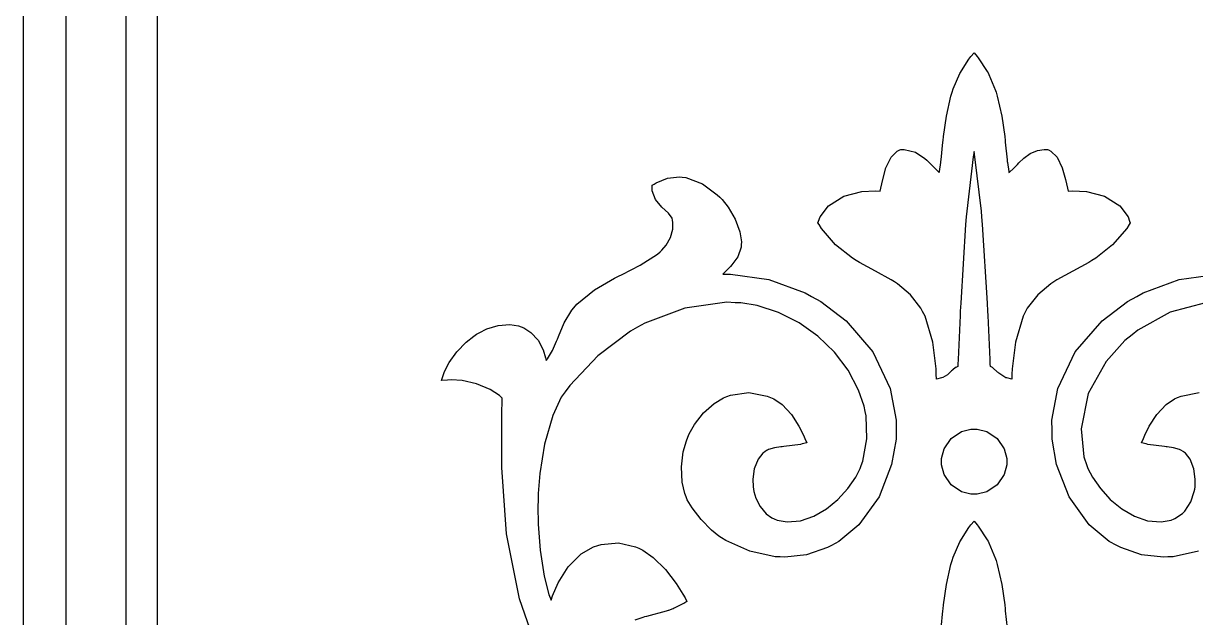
# Model space of a CAD drawing. Extents: x 0 to 1426, y 0 to 829.
# Drawn here: x 212.2 to 319.9, y 662.2 to 716.9 of the extents above; entities that cross this region are included whole.
import ezdxf

# ---------------------------------------------------------------- set-up
doc = ezdxf.new("R2010")
doc.units = 0
doc.layers.get('0').update_dxf_attribs({"linetype": 'CONTINUOUS'})

msp = doc.modelspace()

# ---------------------------------------------------------------- linework, layer by layer
at = {"color": 0}
for p, q in [((212.208, 428.907), (212.208, 791.817)), ((212.208, 428.907), (212.208, 791.817)), ((216.094, 787.929), (216.094, 432.791)), ((216.094, 787.929), (216.094, 432.791)), ((221.66, 435.07), (221.66, 785.65)), ((221.66, 435.07), (221.66, 785.65)), ((224.493, 785.65), (224.493, 435.07)), ((224.493, 785.65), (224.493, 435.07)), ((298.282, 712.301), (299.104, 713.609)), ((298.282, 712.301), (299.104, 713.609)), ((299.104, 713.609), (299.306, 713.849)), ((299.104, 713.609), (299.306, 713.849)), ((299.306, 713.849), (299.592, 714.192)), ((299.306, 713.849), (299.592, 714.192)), ((299.592, 714.192), (299.881, 713.849)), ((299.592, 714.192), (299.881, 713.849)), ((299.881, 713.849), (299.977, 713.733)), ((299.881, 713.849), (299.977, 713.733)), ((299.977, 713.733), (300.805, 712.484)), ((299.977, 713.733), (300.805, 712.484)), ((297.671, 710.875), (298.282, 712.301)), ((297.671, 710.875), (298.282, 712.301)), ((300.805, 712.484), (300.875, 712.354)), ((300.805, 712.484), (300.875, 712.354)), ((300.875, 712.354), (300.95, 712.209)), ((300.875, 712.354), (300.95, 712.209)), ((300.95, 712.209), (301.559, 710.731)), ((300.95, 712.209), (301.559, 710.731)), ((297.046, 708.371), (297.462, 710.216)), ((297.046, 708.371), (297.462, 710.216)), ((297.462, 710.216), (297.578, 710.579)), ((297.462, 710.216), (297.578, 710.579)), ((297.578, 710.579), (297.671, 710.875)), ((297.578, 710.579), (297.671, 710.875)), ((301.559, 710.731), (301.608, 710.579)), ((301.559, 710.731), (301.608, 710.579)), ((301.608, 710.579), (301.723, 710.216)), ((301.608, 710.579), (301.723, 710.216)), ((301.723, 710.216), (302.139, 708.371)), ((301.723, 710.216), (302.139, 708.371)), ((296.781, 706.494), (297.046, 708.371)), ((296.781, 706.494), (297.046, 708.371)), ((302.139, 708.371), (302.405, 706.494)), ((302.139, 708.371), (302.405, 706.494)), ((296.558, 704.346), (296.723, 705.958)), ((296.558, 704.346), (296.723, 705.958)), ((296.723, 705.958), (296.741, 706.116)), ((296.723, 705.958), (296.741, 706.116)), ((296.741, 706.116), (296.781, 706.494)), ((296.741, 706.116), (296.781, 706.494)), ((302.405, 706.494), (302.445, 706.116)), ((302.405, 706.494), (302.445, 706.116)), ((302.445, 706.116), (302.461, 705.958)), ((302.445, 706.116), (302.461, 705.958)), ((302.461, 705.958), (302.627, 704.346)), ((302.461, 705.958), (302.627, 704.346)), ((291.968, 704.582), (292.535, 705.157)), ((291.968, 704.582), (292.535, 705.157)), ((292.535, 705.157), (292.763, 705.273)), ((292.535, 705.157), (292.763, 705.273)), ((292.763, 705.273), (292.843, 705.312)), ((292.763, 705.273), (292.843, 705.312)), ((292.843, 705.312), (292.932, 705.312)), ((292.843, 705.312), (292.932, 705.312)), ((292.932, 705.312), (293.174, 705.312)), ((292.932, 705.312), (293.174, 705.312)), ((293.174, 705.312), (294.197, 705.062)), ((293.174, 705.312), (294.197, 705.062)), ((294.197, 705.062), (295.074, 704.476)), ((294.197, 705.062), (295.074, 704.476)), ((299.592, 705.108), (299.511, 704.61)), ((299.592, 705.108), (299.511, 704.61)), ((299.672, 704.61), (299.592, 705.108)), ((299.672, 704.61), (299.592, 705.108)), ((304.151, 704.501), (304.742, 704.938)), ((304.151, 704.501), (304.742, 704.938)), ((304.742, 704.938), (305.419, 705.217)), ((304.742, 704.938), (305.419, 705.217)), ((305.419, 705.217), (306.044, 705.312)), ((305.419, 705.217), (306.044, 705.312)), ((306.044, 705.312), (306.252, 705.312)), ((306.044, 705.312), (306.252, 705.312)), ((306.252, 705.312), (306.342, 705.312)), ((306.252, 705.312), (306.342, 705.312)), ((306.342, 705.312), (306.422, 705.273)), ((306.342, 705.312), (306.422, 705.273)), ((306.422, 705.273), (306.648, 705.157)), ((306.422, 705.273), (306.648, 705.157)), ((306.648, 705.157), (307.216, 704.582)), ((306.648, 705.157), (307.216, 704.582)), ((291.189, 702.536), (291.487, 703.622)), ((291.189, 702.536), (291.487, 703.622)), ((291.487, 703.622), (291.968, 704.582)), ((291.487, 703.622), (291.968, 704.582)), ((295.074, 704.476), (295.242, 704.307)), ((295.074, 704.476), (295.242, 704.307)), ((295.242, 704.307), (295.334, 704.215)), ((295.242, 704.307), (295.334, 704.215)), ((295.334, 704.215), (296.284, 703.263)), ((295.334, 704.215), (296.284, 703.263)), ((296.409, 703.27), (296.529, 704.106)), ((296.409, 703.27), (296.529, 704.106)), ((296.529, 704.106), (296.54, 704.187)), ((296.529, 704.106), (296.54, 704.187)), ((296.54, 704.187), (296.558, 704.346)), ((296.54, 704.187), (296.558, 704.346)), ((299.511, 704.61), (298.913, 699.615)), ((299.511, 704.61), (298.913, 699.615)), ((300.272, 699.615), (299.672, 704.61)), ((300.272, 699.615), (299.672, 704.61)), ((302.627, 704.346), (302.646, 704.187)), ((302.627, 704.346), (302.646, 704.187)), ((302.646, 704.187), (302.656, 704.106)), ((302.646, 704.187), (302.656, 704.106)), ((302.656, 704.106), (302.774, 703.266)), ((302.656, 704.106), (302.774, 703.266)), ((302.832, 703.213), (303.221, 703.548)), ((302.832, 703.213), (303.221, 703.548)), ((303.221, 703.548), (303.258, 703.587)), ((303.221, 703.548), (303.258, 703.587)), ((303.258, 703.587), (303.284, 703.615)), ((303.258, 703.587), (303.284, 703.615)), ((303.284, 703.615), (303.546, 703.89)), ((303.284, 703.615), (303.546, 703.89)), ((303.546, 703.89), (303.572, 703.919)), ((303.546, 703.89), (303.572, 703.919)), ((303.572, 703.919), (303.71, 704.07)), ((303.572, 703.919), (303.71, 704.07)), ((303.71, 704.07), (304.151, 704.501)), ((303.71, 704.07), (304.151, 704.501)), ((307.216, 704.582), (307.698, 703.622)), ((307.216, 704.582), (307.698, 703.622)), ((307.698, 703.622), (307.994, 702.536)), ((307.698, 703.622), (307.994, 702.536)), ((270.367, 702.243), (271.406, 702.656)), ((270.367, 702.243), (271.406, 702.656)), ((271.406, 702.656), (272.517, 702.772)), ((271.406, 702.656), (272.517, 702.772)), ((272.517, 702.772), (272.747, 702.751)), ((272.517, 702.772), (272.747, 702.751)), ((272.747, 702.751), (273.08, 702.719)), ((272.747, 702.751), (273.08, 702.719)), ((273.08, 702.719), (274.638, 702.134)), ((273.08, 702.719), (274.638, 702.134)), ((291.017, 701.735), (291.189, 702.536)), ((291.017, 701.735), (291.189, 702.536)), ((296.284, 703.263), (296.394, 703.185)), ((296.284, 703.263), (296.394, 703.185)), ((296.394, 703.185), (296.409, 703.27)), ((296.394, 703.185), (296.409, 703.27)), ((302.774, 703.266), (302.791, 703.181)), ((302.774, 703.266), (302.791, 703.181)), ((302.791, 703.181), (302.832, 703.213)), ((302.791, 703.181), (302.832, 703.213)), ((307.994, 702.536), (308.168, 701.735)), ((307.994, 702.536), (308.168, 701.735)), ((269.988, 702.003), (270.173, 702.12)), ((269.988, 702.003), (270.173, 702.12)), ((269.999, 701.788), (269.988, 702.003)), ((269.999, 701.788), (269.988, 702.003)), ((270.012, 701.509), (269.999, 701.788)), ((270.012, 701.509), (269.999, 701.788)), ((270.295, 700.684), (270.012, 701.509)), ((270.295, 700.684), (270.012, 701.509)), ((270.173, 702.12), (270.367, 702.243)), ((270.173, 702.12), (270.367, 702.243)), ((274.638, 702.134), (275.987, 701.142)), ((274.638, 702.134), (275.987, 701.142)), ((287.606, 701.005), (289.263, 701.432)), ((287.606, 701.005), (289.263, 701.432)), ((289.263, 701.432), (290.532, 701.506)), ((289.263, 701.432), (290.532, 701.506)), ((290.532, 701.506), (290.951, 701.47)), ((290.532, 701.506), (290.951, 701.47)), ((290.951, 701.47), (291.017, 701.735)), ((290.951, 701.47), (291.017, 701.735)), ((308.168, 701.735), (308.234, 701.47)), ((308.168, 701.735), (308.234, 701.47)), ((308.234, 701.47), (308.652, 701.506)), ((308.234, 701.47), (308.652, 701.506)), ((308.652, 701.506), (309.921, 701.432)), ((308.652, 701.506), (309.921, 701.432)), ((309.921, 701.432), (311.577, 701.005)), ((309.921, 701.432), (311.577, 701.005)), ((270.878, 699.992), (270.295, 700.684)), ((270.878, 699.992), (270.295, 700.684)), ((275.987, 701.142), (276.217, 700.906)), ((275.987, 701.142), (276.217, 700.906)), ((276.217, 700.906), (276.425, 700.691)), ((276.217, 700.906), (276.425, 700.691)), ((276.425, 700.691), (276.984, 699.982)), ((276.425, 700.691), (276.984, 699.982)), ((286.209, 700.119), (287.606, 701.005)), ((286.209, 700.119), (287.606, 701.005)), ((311.577, 701.005), (312.975, 700.119)), ((311.577, 701.005), (312.975, 700.119)), ((271.489, 699.452), (270.878, 699.992)), ((271.489, 699.452), (270.878, 699.992)), ((271.828, 698.966), (271.489, 699.452)), ((271.828, 698.966), (271.489, 699.452)), ((276.984, 699.982), (277.633, 698.892)), ((276.984, 699.982), (277.633, 698.892)), ((285.434, 699.096), (286.209, 700.119)), ((285.434, 699.096), (286.209, 700.119)), ((298.913, 699.615), (298.869, 699.117)), ((298.913, 699.615), (298.869, 699.117)), ((300.316, 699.117), (300.272, 699.615)), ((300.316, 699.117), (300.272, 699.615)), ((312.975, 700.119), (313.75, 699.096)), ((312.975, 700.119), (313.75, 699.096)), ((271.866, 698.786), (271.828, 698.966)), ((271.866, 698.786), (271.828, 698.966)), ((271.906, 698.592), (271.866, 698.786)), ((271.906, 698.592), (271.866, 698.786)), ((271.895, 697.981), (271.906, 698.592)), ((271.895, 697.981), (271.906, 698.592)), ((277.633, 698.892), (278.066, 697.71)), ((277.633, 698.892), (278.066, 697.71)), ((285.24, 698.539), (285.301, 698.712)), ((285.24, 698.539), (285.301, 698.712)), ((285.338, 698.387), (285.24, 698.539)), ((285.338, 698.387), (285.24, 698.539)), ((285.301, 698.712), (285.434, 699.096)), ((285.301, 698.712), (285.434, 699.096)), ((285.563, 698.034), (285.338, 698.387)), ((285.563, 698.034), (285.338, 698.387)), ((298.804, 698.394), (298.358, 691.152)), ((298.804, 698.394), (298.358, 691.152)), ((298.869, 699.117), (298.804, 698.394)), ((298.869, 699.117), (298.804, 698.394)), ((300.379, 698.394), (300.316, 699.117)), ((300.379, 698.394), (300.316, 699.117)), ((300.827, 691.152), (300.379, 698.394)), ((300.827, 691.152), (300.379, 698.394)), ((313.847, 698.387), (313.621, 698.034)), ((313.847, 698.387), (313.621, 698.034)), ((313.75, 699.096), (313.885, 698.712)), ((313.75, 699.096), (313.885, 698.712)), ((313.945, 698.539), (313.847, 698.387)), ((313.945, 698.539), (313.847, 698.387)), ((313.885, 698.712), (313.945, 698.539)), ((313.885, 698.712), (313.945, 698.539)), ((271.282, 696.489), (271.683, 697.202)), ((271.282, 696.489), (271.683, 697.202)), ((271.683, 697.202), (271.895, 697.981)), ((271.683, 697.202), (271.895, 697.981)), ((278.066, 697.71), (278.201, 696.81)), ((278.066, 697.71), (278.201, 696.81)), ((286.857, 696.528), (285.563, 698.034)), ((286.857, 696.528), (285.563, 698.034)), ((313.621, 698.034), (312.327, 696.528)), ((313.621, 698.034), (312.327, 696.528)), ((270.743, 695.893), (270.892, 696.023)), ((270.743, 695.893), (270.892, 696.023)), ((270.892, 696.023), (271.282, 696.489)), ((270.892, 696.023), (271.282, 696.489)), ((278.17, 696.309), (277.879, 695.434)), ((278.17, 696.309), (277.879, 695.434)), ((278.183, 696.514), (278.17, 696.309)), ((278.183, 696.514), (278.17, 696.309)), ((278.201, 696.81), (278.183, 696.514)), ((278.201, 696.81), (278.183, 696.514)), ((288.411, 695.293), (286.857, 696.528)), ((288.411, 695.293), (286.857, 696.528)), ((312.327, 696.528), (310.773, 695.293)), ((312.327, 696.528), (310.773, 695.293)), ((268.905, 694.658), (270.479, 695.657)), ((268.905, 694.658), (270.479, 695.657)), ((270.479, 695.657), (270.743, 695.893)), ((270.479, 695.657), (270.743, 695.893)), ((277.879, 695.434), (277.338, 694.679)), ((277.879, 695.434), (277.338, 694.679)), ((288.767, 695.075), (288.411, 695.293)), ((288.767, 695.075), (288.411, 695.293)), ((289.05, 694.902), (288.767, 695.075)), ((289.05, 694.902), (288.767, 695.075)), ((310.418, 695.075), (310.133, 694.902)), ((310.418, 695.075), (310.133, 694.902)), ((310.773, 695.293), (310.418, 695.075)), ((310.773, 695.293), (310.418, 695.075)), ((267.229, 693.812), (268.905, 694.658)), ((267.229, 693.812), (268.905, 694.658)), ((276.564, 693.903), (276.509, 693.84)), ((276.564, 693.903), (276.509, 693.84)), ((277.15, 694.485), (276.564, 693.903)), ((277.15, 694.485), (276.564, 693.903)), ((277.201, 694.538), (277.15, 694.485)), ((277.201, 694.538), (277.15, 694.485)), ((277.338, 694.679), (277.201, 694.538)), ((277.338, 694.679), (277.201, 694.538)), ((290.522, 694.104), (289.05, 694.902)), ((290.522, 694.104), (289.05, 694.902)), ((291.984, 693.304), (290.522, 694.104)), ((291.984, 693.304), (290.522, 694.104)), ((308.663, 694.104), (307.199, 693.304)), ((308.663, 694.104), (307.199, 693.304)), ((310.133, 694.902), (308.663, 694.104)), ((310.133, 694.902), (308.663, 694.104)), ((264.711, 692.4), (266.535, 693.462)), ((264.711, 692.4), (266.535, 693.462)), ((266.535, 693.462), (266.913, 693.653)), ((266.535, 693.462), (266.913, 693.653)), ((266.913, 693.653), (267.229, 693.812)), ((266.913, 693.653), (267.229, 693.812)), ((276.509, 693.84), (277.195, 693.843)), ((276.509, 693.84), (277.195, 693.843)), ((277.195, 693.843), (280.734, 693.325)), ((277.195, 693.843), (280.734, 693.325)), ((280.734, 693.325), (284.066, 692.118)), ((280.734, 693.325), (284.066, 692.118)), ((292.265, 693.12), (291.984, 693.304)), ((292.265, 693.12), (291.984, 693.304)), ((292.545, 692.944), (292.265, 693.12)), ((292.545, 692.944), (292.265, 693.12)), ((293.747, 691.935), (292.545, 692.944)), ((293.747, 691.935), (292.545, 692.944)), ((306.638, 692.944), (305.437, 691.935)), ((306.638, 692.944), (305.437, 691.935)), ((306.919, 693.12), (306.638, 692.944)), ((306.919, 693.12), (306.638, 692.944)), ((307.199, 693.304), (306.919, 693.12)), ((307.199, 693.304), (306.919, 693.12)), ((315.119, 692.118), (318.449, 693.325)), ((315.119, 692.118), (318.449, 693.325)), ((318.449, 693.325), (321.988, 693.843)), ((318.449, 693.325), (321.988, 693.843)), ((263.087, 691.07), (264.711, 692.4)), ((263.087, 691.07), (264.711, 692.4)), ((284.066, 692.118), (284.65, 691.78)), ((284.066, 692.118), (284.65, 691.78)), ((284.65, 691.78), (285.496, 691.31)), ((284.65, 691.78), (285.496, 691.31)), ((294.703, 690.693), (293.747, 691.935)), ((294.703, 690.693), (293.747, 691.935)), ((305.437, 691.935), (304.482, 690.693)), ((305.437, 691.935), (304.482, 690.693)), ((313.688, 691.31), (314.536, 691.78)), ((313.688, 691.31), (314.536, 691.78)), ((314.536, 691.78), (315.119, 692.118)), ((314.536, 691.78), (315.119, 692.118)), ((262.617, 690.52), (262.809, 690.742)), ((262.617, 690.52), (262.809, 690.742)), ((262.809, 690.742), (263.087, 691.07)), ((262.809, 690.742), (263.087, 691.07)), ((272.989, 690.7), (269.338, 689.331)), ((272.989, 690.7), (269.338, 689.331)), ((276.849, 691.24), (272.989, 690.7)), ((276.849, 691.24), (272.989, 690.7)), ((277.639, 691.208), (276.849, 691.24)), ((277.639, 691.208), (276.849, 691.24)), ((278.144, 691.19), (277.639, 691.208)), ((278.144, 691.19), (277.639, 691.208)), ((279.655, 690.94), (278.144, 691.19)), ((279.655, 690.94), (278.144, 691.19)), ((281.627, 690.309), (279.655, 690.94)), ((281.627, 690.309), (279.655, 690.94)), ((285.496, 691.31), (287.834, 689.536)), ((285.496, 691.31), (287.834, 689.536)), ((294.86, 690.393), (294.703, 690.693)), ((294.86, 690.393), (294.703, 690.693)), ((298.358, 691.152), (298.325, 690.425)), ((298.358, 691.152), (298.325, 690.425)), ((300.862, 690.425), (300.827, 691.152)), ((300.862, 690.425), (300.827, 691.152)), ((304.482, 690.693), (304.326, 690.393)), ((304.482, 690.693), (304.326, 690.393)), ((311.351, 689.536), (313.688, 691.31)), ((311.351, 689.536), (313.688, 691.31)), ((320.872, 691.183), (317.603, 690.326)), ((320.872, 691.183), (317.603, 690.326)), ((261.918, 689.36), (262.617, 690.52)), ((261.918, 689.36), (262.617, 690.52)), ((283.502, 689.356), (281.627, 690.309)), ((283.502, 689.356), (281.627, 690.309)), ((295.085, 689.966), (294.86, 690.393)), ((295.085, 689.966), (294.86, 690.393)), ((295.799, 687.589), (295.085, 689.966)), ((295.799, 687.589), (295.085, 689.966)), ((298.305, 690.019), (298.125, 685.969)), ((298.305, 690.019), (298.125, 685.969)), ((298.325, 690.425), (298.305, 690.019)), ((298.325, 690.425), (298.305, 690.019)), ((300.88, 690.019), (300.862, 690.425)), ((300.88, 690.019), (300.862, 690.425)), ((301.059, 685.969), (300.88, 690.019)), ((301.059, 685.969), (300.88, 690.019)), ((304.1, 689.966), (303.386, 687.589)), ((304.1, 689.966), (303.386, 687.589)), ((304.326, 690.393), (304.1, 689.966)), ((304.326, 690.393), (304.1, 689.966)), ((317.603, 690.326), (314.641, 688.679)), ((317.603, 690.326), (314.641, 688.679)), ((254.094, 688.439), (254.818, 688.788)), ((254.094, 688.439), (254.818, 688.788)), ((254.818, 688.788), (255.855, 689.106)), ((254.818, 688.788), (255.855, 689.106)), ((255.855, 689.106), (256.921, 689.19)), ((255.855, 689.106), (256.921, 689.19)), ((256.921, 689.19), (257.724, 689.07)), ((256.921, 689.19), (257.724, 689.07)), ((257.724, 689.07), (257.972, 688.975)), ((257.724, 689.07), (257.972, 688.975)), ((257.972, 688.975), (258.207, 688.887)), ((257.972, 688.975), (258.207, 688.887)), ((258.207, 688.887), (258.86, 688.467)), ((258.207, 688.887), (258.86, 688.467)), ((258.86, 688.467), (259.519, 687.747)), ((258.86, 688.467), (259.519, 687.747)), ((261.393, 688.107), (261.918, 689.36)), ((261.393, 688.107), (261.918, 689.36)), ((268.004, 688.58), (265.015, 686.326)), ((268.004, 688.58), (265.015, 686.326)), ((268.653, 688.943), (268.004, 688.58)), ((268.653, 688.943), (268.004, 688.58)), ((269.338, 689.331), (268.653, 688.943)), ((269.338, 689.331), (268.653, 688.943)), ((285.228, 688.125), (283.502, 689.356)), ((285.228, 688.125), (283.502, 689.356)), ((287.834, 689.536), (290.299, 686.693)), ((287.834, 689.536), (290.299, 686.693)), ((308.884, 686.693), (311.351, 689.536)), ((308.884, 686.693), (311.351, 689.536)), ((314.641, 688.679), (314.12, 688.259)), ((314.641, 688.679), (314.12, 688.259)), ((252.035, 686.696), (252.889, 687.578)), ((252.035, 686.696), (252.889, 687.578)), ((252.889, 687.578), (253.61, 688.142)), ((252.889, 687.578), (253.61, 688.142)), ((253.61, 688.142), (253.868, 688.301)), ((253.61, 688.142), (253.868, 688.301)), ((253.868, 688.301), (254.094, 688.439)), ((253.868, 688.301), (254.094, 688.439)), ((259.519, 687.747), (259.974, 686.869)), ((259.519, 687.747), (259.974, 686.869)), ((260.838, 686.812), (261.218, 687.659)), ((260.838, 686.812), (261.218, 687.659)), ((261.218, 687.659), (261.29, 687.839)), ((261.218, 687.659), (261.29, 687.839)), ((261.29, 687.839), (261.393, 688.107)), ((261.29, 687.839), (261.393, 688.107)), ((286.752, 686.657), (285.228, 688.125)), ((286.752, 686.657), (285.228, 688.125)), ((296.098, 685.112), (295.799, 687.589)), ((296.098, 685.112), (295.799, 687.589)), ((303.386, 687.589), (303.087, 685.112)), ((303.386, 687.589), (303.087, 685.112)), ((313.458, 687.726), (311.734, 685.804)), ((313.458, 687.726), (311.734, 685.804)), ((314.12, 688.259), (313.458, 687.726)), ((314.12, 688.259), (313.458, 687.726)), ((251.333, 685.691), (252.035, 686.696)), ((251.333, 685.691), (252.035, 686.696)), ((259.974, 686.869), (260.205, 686.146)), ((259.974, 686.869), (260.205, 686.146)), ((260.371, 686.047), (260.838, 686.812)), ((260.371, 686.047), (260.838, 686.812)), ((265.015, 686.326), (262.445, 683.602)), ((265.015, 686.326), (262.445, 683.602)), ((288.02, 684.985), (286.752, 686.657)), ((288.02, 684.985), (286.752, 686.657)), ((290.299, 686.693), (291.885, 683.309)), ((290.299, 686.693), (291.885, 683.309)), ((307.3, 683.309), (308.884, 686.693)), ((307.3, 683.309), (308.884, 686.693)), ((250.921, 684.876), (251.333, 685.691)), ((250.921, 684.876), (251.333, 685.691)), ((260.205, 686.146), (260.256, 685.902)), ((260.205, 686.146), (260.256, 685.902)), ((260.256, 685.902), (260.371, 686.047)), ((260.256, 685.902), (260.371, 686.047)), ((297.881, 685.236), (297.626, 685.031)), ((297.881, 685.236), (297.626, 685.031)), ((297.91, 685.25), (297.881, 685.236)), ((297.91, 685.25), (297.881, 685.236)), ((298.097, 685.352), (297.91, 685.25)), ((298.097, 685.352), (297.91, 685.25)), ((298.107, 685.564), (298.097, 685.352)), ((298.107, 685.564), (298.097, 685.352)), ((298.125, 685.969), (298.107, 685.564)), ((298.125, 685.969), (298.107, 685.564)), ((301.078, 685.564), (301.059, 685.969)), ((301.078, 685.564), (301.059, 685.969)), ((301.088, 685.352), (301.078, 685.564)), ((301.088, 685.352), (301.078, 685.564)), ((301.276, 685.25), (301.088, 685.352)), ((301.276, 685.25), (301.088, 685.352)), ((301.324, 685.225), (301.276, 685.25)), ((301.324, 685.225), (301.276, 685.25)), ((311.734, 685.804), (310.09, 682.861)), ((311.734, 685.804), (310.09, 682.861)), ((250.625, 684.05), (250.819, 684.59)), ((250.625, 684.05), (250.819, 684.59)), ((250.819, 684.59), (250.921, 684.876)), ((250.819, 684.59), (250.921, 684.876)), ((288.98, 683.154), (288.02, 684.985)), ((288.98, 683.154), (288.02, 684.985)), ((296.117, 684.636), (296.098, 685.112)), ((296.117, 684.636), (296.098, 685.112)), ((296.136, 684.17), (296.117, 684.636)), ((296.136, 684.17), (296.117, 684.636)), ((296.588, 684.287), (296.136, 684.17)), ((296.588, 684.287), (296.136, 684.17)), ((296.706, 684.318), (296.588, 684.287)), ((296.706, 684.318), (296.588, 684.287)), ((297.152, 684.576), (296.706, 684.318)), ((297.152, 684.576), (296.706, 684.318)), ((297.524, 684.925), (297.152, 684.576)), ((297.524, 684.925), (297.152, 684.576)), ((297.604, 685.006), (297.524, 684.925)), ((297.604, 685.006), (297.524, 684.925)), ((297.626, 685.031), (297.604, 685.006)), ((297.626, 685.031), (297.604, 685.006)), ((301.754, 684.826), (301.324, 685.225)), ((301.754, 684.826), (301.324, 685.225)), ((301.794, 684.788), (301.754, 684.826)), ((301.794, 684.788), (301.754, 684.826)), ((301.853, 684.731), (301.794, 684.788)), ((301.853, 684.731), (301.794, 684.788)), ((302.514, 684.308), (301.853, 684.731)), ((302.514, 684.308), (301.853, 684.731)), ((302.597, 684.287), (302.514, 684.308)), ((302.597, 684.287), (302.514, 684.308)), ((303.048, 684.17), (302.597, 684.287)), ((303.048, 684.17), (302.597, 684.287)), ((303.068, 684.636), (303.048, 684.17)), ((303.068, 684.636), (303.048, 684.17)), ((303.087, 685.112), (303.068, 684.636)), ((303.087, 685.112), (303.068, 684.636)), ((251.197, 684.086), (250.625, 684.05)), ((251.197, 684.086), (250.625, 684.05)), ((251.531, 684.11), (251.197, 684.086)), ((251.531, 684.11), (251.197, 684.086)), ((252.543, 684.043), (251.531, 684.11)), ((252.543, 684.043), (251.531, 684.11)), ((253.863, 683.747), (252.543, 684.043)), ((253.863, 683.747), (252.543, 684.043)), ((255.104, 683.207), (253.863, 683.747)), ((255.104, 683.207), (253.863, 683.747)), ((255.958, 682.657), (255.104, 683.207)), ((255.958, 682.657), (255.104, 683.207)), ((262.445, 683.602), (262.006, 683.002)), ((262.445, 683.602), (262.006, 683.002)), ((289.48, 681.704), (288.98, 683.154)), ((289.48, 681.704), (288.98, 683.154)), ((291.885, 683.309), (292.433, 680.413)), ((291.885, 683.309), (292.433, 680.413)), ((306.751, 680.413), (307.3, 683.309)), ((306.751, 680.413), (307.3, 683.309)), ((256.213, 682.438), (255.958, 682.657)), ((256.213, 682.438), (255.958, 682.657)), ((256.184, 680.836), (256.213, 682.438)), ((256.184, 680.836), (256.213, 682.438)), ((261.645, 682.509), (260.858, 680.815)), ((261.645, 682.509), (260.858, 680.815)), ((262.006, 683.002), (261.645, 682.509)), ((262.006, 683.002), (261.645, 682.509)), ((275.705, 681.941), (276.565, 682.456)), ((275.705, 681.941), (276.565, 682.456)), ((276.565, 682.456), (276.871, 682.576)), ((276.565, 682.456), (276.871, 682.576)), ((276.871, 682.576), (277.203, 682.706)), ((276.871, 682.576), (277.203, 682.706)), ((277.203, 682.706), (278.889, 682.935)), ((277.203, 682.706), (278.889, 682.935)), ((278.889, 682.935), (280.565, 682.621)), ((278.889, 682.935), (280.565, 682.621)), ((280.565, 682.621), (280.892, 682.484)), ((280.565, 682.621), (280.892, 682.484)), ((280.892, 682.484), (281.173, 682.367)), ((280.892, 682.484), (281.173, 682.367)), ((281.173, 682.367), (281.942, 681.831)), ((281.173, 682.367), (281.942, 681.831)), ((310.09, 682.861), (309.421, 679.612)), ((310.09, 682.861), (309.421, 679.612)), ((317.241, 681.831), (318.01, 682.367)), ((317.241, 681.831), (318.01, 682.367)), ((318.01, 682.367), (318.292, 682.484)), ((318.01, 682.367), (318.292, 682.484)), ((318.292, 682.484), (318.619, 682.621)), ((318.292, 682.484), (318.619, 682.621)), ((318.619, 682.621), (320.295, 682.935)), ((318.619, 682.621), (320.295, 682.935)), ((273.899, 680.011), (274.709, 681.066)), ((273.899, 680.011), (274.709, 681.066)), ((274.709, 681.066), (275.705, 681.941)), ((274.709, 681.066), (275.705, 681.941)), ((281.942, 681.831), (282.798, 680.911)), ((281.942, 681.831), (282.798, 680.911)), ((289.581, 681.203), (289.48, 681.704)), ((289.581, 681.203), (289.48, 681.704)), ((289.665, 680.787), (289.581, 681.203)), ((289.665, 680.787), (289.581, 681.203)), ((316.385, 680.911), (317.241, 681.831)), ((316.385, 680.911), (317.241, 681.831)), ((256.193, 676.035), (256.184, 680.836)), ((256.193, 676.035), (256.184, 680.836)), ((260.858, 680.815), (260.109, 678.208)), ((260.858, 680.815), (260.109, 678.208)), ((273.415, 679.14), (273.899, 680.011)), ((273.415, 679.14), (273.899, 680.011)), ((282.798, 680.911), (283.486, 679.842)), ((282.798, 680.911), (283.486, 679.842)), ((289.746, 678.692), (289.665, 680.787)), ((289.746, 678.692), (289.665, 680.787)), ((292.433, 680.413), (292.425, 679.45)), ((292.433, 680.413), (292.425, 679.45)), ((306.76, 679.45), (306.751, 680.413)), ((306.76, 679.45), (306.751, 680.413)), ((315.698, 679.842), (316.385, 680.911)), ((315.698, 679.842), (316.385, 680.911)), ((273.153, 678.512), (273.288, 678.833)), ((273.153, 678.512), (273.288, 678.833)), ((273.288, 678.833), (273.415, 679.14)), ((273.288, 678.833), (273.415, 679.14)), ((283.486, 679.842), (283.907, 679.013)), ((283.486, 679.842), (283.907, 679.013)), ((283.907, 679.013), (284.034, 678.727)), ((283.907, 679.013), (284.034, 678.727)), ((292.425, 679.45), (292.418, 678.667)), ((292.425, 679.45), (292.418, 678.667)), ((297.47, 678.702), (298.424, 679.344)), ((297.47, 678.702), (298.424, 679.344)), ((298.424, 679.344), (299.3, 679.581)), ((298.424, 679.344), (299.3, 679.581)), ((299.3, 679.581), (299.592, 679.581)), ((299.3, 679.581), (299.592, 679.581)), ((299.592, 679.581), (299.883, 679.581)), ((299.592, 679.581), (299.883, 679.581)), ((299.883, 679.581), (300.76, 679.344)), ((299.883, 679.581), (300.76, 679.344)), ((300.76, 679.344), (301.713, 678.702)), ((300.76, 679.344), (301.713, 678.702)), ((306.766, 678.667), (306.76, 679.45)), ((306.766, 678.667), (306.76, 679.45)), ((309.421, 679.612), (309.677, 677.019)), ((309.421, 679.612), (309.677, 677.019)), ((315.152, 678.727), (315.277, 679.013)), ((315.152, 678.727), (315.277, 679.013)), ((315.277, 679.013), (315.698, 679.842)), ((315.277, 679.013), (315.698, 679.842)), ((260.109, 678.208), (259.687, 675.506)), ((260.109, 678.208), (259.687, 675.506)), ((272.864, 677.492), (273.153, 678.512)), ((272.864, 677.492), (273.153, 678.512)), ((280.702, 677.704), (280.603, 677.654)), ((280.702, 677.704), (280.603, 677.654)), ((281.259, 677.863), (280.702, 677.704)), ((281.259, 677.863), (280.702, 677.704)), ((281.836, 677.94), (281.259, 677.863)), ((281.836, 677.94), (281.259, 677.863)), ((281.947, 677.951), (281.836, 677.94)), ((281.947, 677.951), (281.836, 677.94)), ((282.102, 677.968), (281.947, 677.951)), ((282.102, 677.968), (281.947, 677.951)), ((283.628, 678.173), (282.102, 677.968)), ((283.628, 678.173), (282.102, 677.968)), ((283.781, 678.212), (283.628, 678.173)), ((283.781, 678.212), (283.628, 678.173)), ((284.216, 678.318), (283.781, 678.212)), ((284.216, 678.318), (283.781, 678.212)), ((284.034, 678.727), (284.216, 678.318)), ((284.034, 678.727), (284.216, 678.318)), ((289.366, 676.628), (289.746, 678.692)), ((289.366, 676.628), (289.746, 678.692)), ((292.418, 678.667), (292.013, 676.314)), ((292.418, 678.667), (292.013, 676.314)), ((296.592, 676.875), (296.828, 677.75)), ((296.592, 676.875), (296.828, 677.75)), ((296.828, 677.75), (297.47, 678.702)), ((296.828, 677.75), (297.47, 678.702)), ((301.713, 678.702), (302.355, 677.75)), ((301.713, 678.702), (302.355, 677.75)), ((302.355, 677.75), (302.592, 676.875)), ((302.355, 677.75), (302.592, 676.875)), ((307.17, 676.314), (306.766, 678.667)), ((307.17, 676.314), (306.766, 678.667)), ((314.968, 678.318), (315.152, 678.727)), ((314.968, 678.318), (315.152, 678.727)), ((315.406, 678.212), (314.968, 678.318)), ((315.406, 678.212), (314.968, 678.318)), ((315.557, 678.173), (315.406, 678.212)), ((315.557, 678.173), (315.406, 678.212)), ((317.082, 677.968), (315.557, 678.173)), ((317.082, 677.968), (315.557, 678.173)), ((317.238, 677.951), (317.082, 677.968)), ((317.238, 677.951), (317.082, 677.968)), ((317.348, 677.94), (317.238, 677.951)), ((317.348, 677.94), (317.238, 677.951)), ((317.924, 677.863), (317.348, 677.94)), ((317.924, 677.863), (317.348, 677.94)), ((318.482, 677.704), (317.924, 677.863)), ((318.482, 677.704), (317.924, 677.863)), ((318.583, 677.654), (318.482, 677.704)), ((318.583, 677.654), (318.482, 677.704)), ((272.685, 676.099), (272.864, 677.492)), ((272.685, 676.099), (272.864, 677.492)), ((279.742, 676.811), (279.388, 675.933)), ((279.742, 676.811), (279.388, 675.933)), ((280.172, 677.369), (279.742, 676.811)), ((280.172, 677.369), (279.742, 676.811)), ((280.354, 677.503), (280.172, 677.369)), ((280.354, 677.503), (280.172, 677.369)), ((280.373, 677.517), (280.354, 677.503)), ((280.373, 677.517), (280.354, 677.503)), ((280.581, 677.644), (280.373, 677.517)), ((280.581, 677.644), (280.373, 677.517)), ((280.603, 677.654), (280.581, 677.644)), ((280.603, 677.654), (280.581, 677.644)), ((289.221, 676.226), (289.366, 676.628)), ((289.221, 676.226), (289.366, 676.628)), ((296.592, 676.582), (296.592, 676.875)), ((296.592, 676.582), (296.592, 676.875)), ((302.592, 676.875), (302.592, 676.582)), ((302.592, 676.875), (302.592, 676.582)), ((309.677, 677.019), (309.964, 676.226)), ((309.677, 677.019), (309.964, 676.226)), ((318.604, 677.644), (318.583, 677.654)), ((318.604, 677.644), (318.583, 677.654)), ((318.812, 677.517), (318.604, 677.644)), ((318.812, 677.517), (318.604, 677.644)), ((318.831, 677.503), (318.812, 677.517)), ((318.831, 677.503), (318.812, 677.517)), ((319.012, 677.369), (318.831, 677.503)), ((319.012, 677.369), (318.831, 677.503)), ((319.442, 676.811), (319.012, 677.369)), ((319.442, 676.811), (319.012, 677.369)), ((319.796, 675.933), (319.442, 676.811)), ((319.796, 675.933), (319.442, 676.811)), ((256.599, 669.939), (256.193, 676.035)), ((256.599, 669.939), (256.193, 676.035)), ((272.765, 674.698), (272.685, 676.099)), ((272.765, 674.698), (272.685, 676.099)), ((279.388, 675.933), (279.258, 674.977)), ((279.388, 675.933), (279.258, 674.977)), ((288.717, 675.164), (289.122, 675.95)), ((288.717, 675.164), (289.122, 675.95)), ((289.122, 675.95), (289.221, 676.226)), ((289.122, 675.95), (289.221, 676.226)), ((292.013, 676.314), (290.861, 673.347)), ((292.013, 676.314), (290.861, 673.347)), ((296.592, 676.289), (296.592, 676.582)), ((296.592, 676.289), (296.592, 676.582)), ((296.828, 675.414), (296.592, 676.289)), ((296.828, 675.414), (296.592, 676.289)), ((302.592, 676.289), (302.355, 675.414)), ((302.592, 676.289), (302.355, 675.414)), ((302.592, 676.582), (302.592, 676.289)), ((302.592, 676.582), (302.592, 676.289)), ((308.322, 673.347), (307.17, 676.314)), ((308.322, 673.347), (307.17, 676.314)), ((309.964, 676.226), (310.061, 675.95)), ((309.964, 676.226), (310.061, 675.95)), ((310.061, 675.95), (310.467, 675.164)), ((310.061, 675.95), (310.467, 675.164)), ((319.925, 674.977), (319.796, 675.933)), ((319.925, 674.977), (319.796, 675.933)), ((259.687, 675.506), (259.535, 673.647)), ((259.687, 675.506), (259.535, 673.647)), ((272.998, 673.664), (272.765, 674.698)), ((272.998, 673.664), (272.765, 674.698)), ((279.258, 674.977), (279.28, 674.282)), ((279.258, 674.977), (279.28, 674.282)), ((287.985, 674.102), (288.717, 675.164)), ((287.985, 674.102), (288.717, 675.164)), ((297.47, 674.462), (296.828, 675.414)), ((297.47, 674.462), (296.828, 675.414)), ((298.424, 673.82), (297.47, 674.462)), ((298.424, 673.82), (297.47, 674.462)), ((301.713, 674.462), (300.76, 673.82)), ((301.713, 674.462), (300.76, 673.82)), ((302.355, 675.414), (301.713, 674.462)), ((302.355, 675.414), (301.713, 674.462)), ((310.467, 675.164), (311.198, 674.102)), ((310.467, 675.164), (311.198, 674.102)), ((319.903, 674.282), (319.925, 674.977)), ((319.903, 674.282), (319.925, 674.977)), ((259.535, 673.647), (259.518, 673.026)), ((259.535, 673.647), (259.518, 673.026)), ((273.12, 673.336), (272.998, 673.664)), ((273.12, 673.336), (272.998, 673.664)), ((279.28, 674.282), (279.317, 674.056)), ((279.28, 674.282), (279.317, 674.056)), ((279.317, 674.056), (279.352, 673.844)), ((279.317, 674.056), (279.352, 673.844)), ((279.352, 673.844), (279.537, 673.22)), ((279.352, 673.844), (279.537, 673.22)), ((287.07, 673.107), (287.985, 674.102)), ((287.07, 673.107), (287.985, 674.102)), ((299.3, 673.58), (298.424, 673.82)), ((299.3, 673.58), (298.424, 673.82)), ((299.592, 673.58), (299.3, 673.58)), ((299.592, 673.58), (299.3, 673.58)), ((299.883, 673.58), (299.592, 673.58)), ((299.883, 673.58), (299.592, 673.58)), ((300.76, 673.82), (299.883, 673.58)), ((300.76, 673.82), (299.883, 673.58)), ((311.198, 674.102), (312.113, 673.107)), ((311.198, 674.102), (312.113, 673.107)), ((319.509, 672.885), (319.834, 673.855)), ((319.509, 672.885), (319.834, 673.855)), ((319.834, 673.855), (319.867, 674.056)), ((319.834, 673.855), (319.867, 674.056)), ((319.867, 674.056), (319.903, 674.282)), ((319.867, 674.056), (319.903, 674.282)), ((259.518, 673.026), (259.501, 672.483)), ((259.518, 673.026), (259.501, 672.483)), ((259.501, 672.483), (259.524, 670.842)), ((259.501, 672.483), (259.524, 670.842)), ((273.219, 673.068), (273.12, 673.336)), ((273.219, 673.068), (273.12, 673.336)), ((273.665, 672.324), (273.219, 673.068)), ((273.665, 672.324), (273.219, 673.068)), ((274.496, 671.251), (273.665, 672.324)), ((274.496, 671.251), (273.665, 672.324)), ((279.537, 673.22), (279.92, 672.447)), ((279.537, 673.22), (279.92, 672.447)), ((279.92, 672.447), (280.474, 671.798)), ((279.92, 672.447), (280.474, 671.798)), ((286.012, 672.239), (287.07, 673.107)), ((286.012, 672.239), (287.07, 673.107)), ((290.861, 673.347), (289.005, 670.789)), ((290.861, 673.347), (289.005, 670.789)), ((310.178, 670.789), (308.322, 673.347)), ((310.178, 670.789), (308.322, 673.347)), ((312.113, 673.107), (313.173, 672.239)), ((312.113, 673.107), (313.173, 672.239)), ((318.954, 672.028), (319.509, 672.885)), ((318.954, 672.028), (319.509, 672.885)), ((275.452, 670.285), (274.496, 671.251)), ((275.452, 670.285), (274.496, 671.251)), ((280.474, 671.798), (281.01, 671.417)), ((280.474, 671.798), (281.01, 671.417)), ((281.01, 671.417), (281.207, 671.336)), ((281.01, 671.417), (281.207, 671.336)), ((281.207, 671.336), (281.486, 671.216)), ((281.207, 671.336), (281.486, 671.216)), ((283.638, 671.146), (284.853, 671.565)), ((283.638, 671.146), (284.853, 671.565)), ((284.853, 671.565), (286.012, 672.239)), ((284.853, 671.565), (286.012, 672.239)), ((313.173, 672.239), (314.331, 671.565)), ((313.173, 672.239), (314.331, 671.565)), ((314.331, 671.565), (315.546, 671.146)), ((314.331, 671.565), (315.546, 671.146)), ((317.697, 671.216), (317.978, 671.336)), ((317.697, 671.216), (317.978, 671.336)), ((317.978, 671.336), (318.055, 671.368)), ((317.978, 671.336), (318.055, 671.368)), ((318.055, 671.368), (318.747, 671.826)), ((318.055, 671.368), (318.747, 671.826)), ((318.747, 671.826), (318.808, 671.886)), ((318.747, 671.826), (318.808, 671.886)), ((318.808, 671.886), (318.954, 672.028)), ((318.808, 671.886), (318.954, 672.028)), ((259.524, 670.842), (259.696, 668.447)), ((259.524, 670.842), (259.696, 668.447)), ((276.129, 669.734), (275.452, 670.285)), ((276.129, 669.734), (275.452, 670.285)), ((281.486, 671.216), (282.408, 671.05)), ((281.486, 671.216), (282.408, 671.05)), ((282.408, 671.05), (283.638, 671.146)), ((282.408, 671.05), (283.638, 671.146)), ((289.005, 670.789), (287.171, 669.241)), ((289.005, 670.789), (287.171, 669.241)), ((298.282, 669.216), (299.104, 670.528)), ((298.282, 669.216), (299.104, 670.528)), ((299.104, 670.528), (299.306, 670.765)), ((299.104, 670.528), (299.306, 670.765)), ((299.306, 670.765), (299.592, 671.11)), ((299.306, 670.765), (299.592, 671.11)), ((299.592, 671.11), (299.881, 670.765)), ((299.592, 671.11), (299.881, 670.765)), ((299.881, 670.765), (299.977, 670.652)), ((299.881, 670.765), (299.977, 670.652)), ((299.977, 670.652), (300.805, 669.403)), ((299.977, 670.652), (300.805, 669.403)), ((312.014, 669.241), (310.178, 670.789)), ((312.014, 669.241), (310.178, 670.789)), ((315.546, 671.146), (316.775, 671.05)), ((315.546, 671.146), (316.775, 671.05)), ((316.775, 671.05), (317.697, 671.216)), ((316.775, 671.05), (317.697, 671.216)), ((257.792, 663.977), (256.599, 669.939)), ((257.792, 663.977), (256.599, 669.939)), ((265.323, 668.969), (266.92, 669.107)), ((265.323, 668.969), (266.92, 669.107)), ((266.92, 669.107), (268.483, 668.761)), ((266.92, 669.107), (268.483, 668.761)), ((276.375, 669.586), (276.129, 669.734)), ((276.375, 669.586), (276.129, 669.734)), ((276.785, 669.336), (276.375, 669.586)), ((276.785, 669.336), (276.375, 669.586)), ((278.966, 668.362), (276.785, 669.336)), ((278.966, 668.362), (276.785, 669.336)), ((287.171, 669.241), (286.48, 668.874)), ((287.171, 669.241), (286.48, 668.874)), ((297.671, 667.791), (298.282, 669.216)), ((297.671, 667.791), (298.282, 669.216)), ((300.805, 669.403), (300.875, 669.269)), ((300.805, 669.403), (300.875, 669.269)), ((300.875, 669.269), (300.95, 669.128)), ((300.875, 669.269), (300.95, 669.128)), ((300.95, 669.128), (301.558, 667.65)), ((300.95, 669.128), (301.558, 667.65)), ((312.704, 668.874), (312.014, 669.241)), ((312.704, 668.874), (312.014, 669.241)), ((259.696, 668.447), (260.076, 666.044)), ((259.696, 668.447), (260.076, 666.044)), ((262.274, 666.909), (263.466, 668.098)), ((262.274, 666.909), (263.466, 668.098)), ((263.466, 668.098), (264.596, 668.75)), ((263.466, 668.098), (264.596, 668.75)), ((264.596, 668.75), (265.001, 668.87)), ((264.596, 668.75), (265.001, 668.87)), ((265.001, 668.87), (265.323, 668.969)), ((265.001, 668.87), (265.323, 668.969)), ((268.483, 668.761), (268.789, 668.616)), ((268.483, 668.761), (268.789, 668.616)), ((268.789, 668.616), (269.138, 668.45)), ((268.789, 668.616), (269.138, 668.45)), ((269.138, 668.45), (270.104, 667.777)), ((269.138, 668.45), (270.104, 667.777)), ((281.292, 667.84), (278.966, 668.362)), ((281.292, 667.84), (278.966, 668.362)), ((284.2, 668.027), (282.188, 667.798)), ((284.2, 668.027), (282.188, 667.798)), ((286.115, 668.68), (284.2, 668.027)), ((286.115, 668.68), (284.2, 668.027)), ((286.48, 668.874), (286.115, 668.68)), ((286.48, 668.874), (286.115, 668.68)), ((313.068, 668.68), (312.704, 668.874)), ((313.068, 668.68), (312.704, 668.874)), ((314.985, 668.027), (313.068, 668.68)), ((314.985, 668.027), (313.068, 668.68)), ((316.997, 667.798), (314.985, 668.027)), ((316.997, 667.798), (314.985, 668.027)), ((320.217, 668.362), (317.893, 667.84)), ((320.217, 668.362), (317.893, 667.84)), ((270.104, 667.777), (271.239, 666.662)), ((270.104, 667.777), (271.239, 666.662)), ((281.776, 667.819), (281.292, 667.84)), ((281.776, 667.819), (281.292, 667.84)), ((282.188, 667.798), (281.776, 667.819)), ((282.188, 667.798), (281.776, 667.819)), ((297.046, 665.289), (297.462, 667.135)), ((297.046, 665.289), (297.462, 667.135)), ((297.462, 667.135), (297.578, 667.494)), ((297.462, 667.135), (297.578, 667.494)), ((297.578, 667.494), (297.671, 667.791)), ((297.578, 667.494), (297.671, 667.791)), ((301.558, 667.65), (301.607, 667.494)), ((301.558, 667.65), (301.607, 667.494)), ((301.607, 667.494), (301.723, 667.135)), ((301.607, 667.494), (301.723, 667.135)), ((301.723, 667.135), (302.139, 665.289)), ((301.723, 667.135), (302.139, 665.289)), ((317.41, 667.819), (316.997, 667.798)), ((317.41, 667.819), (316.997, 667.798)), ((317.893, 667.84), (317.41, 667.819)), ((317.893, 667.84), (317.41, 667.819)), ((260.076, 666.044), (260.508, 664.379)), ((260.076, 666.044), (260.508, 664.379)), ((261.372, 665.445), (262.274, 666.909)), ((261.372, 665.445), (262.274, 666.909)), ((271.239, 666.662), (272.209, 665.385)), ((271.239, 666.662), (272.209, 665.385)), ((260.852, 664.256), (261.372, 665.445)), ((260.852, 664.256), (261.372, 665.445)), ((272.209, 665.385), (272.832, 664.39)), ((272.209, 665.385), (272.832, 664.39)), ((296.781, 663.413), (297.046, 665.289)), ((296.781, 663.413), (297.046, 665.289)), ((302.139, 665.289), (302.405, 663.413)), ((302.139, 665.289), (302.405, 663.413)), ((259.413, 659.405), (257.792, 663.977)), ((259.413, 659.405), (257.792, 663.977)), ((260.508, 664.379), (260.712, 663.847)), ((260.508, 664.379), (260.712, 663.847)), ((260.712, 663.847), (260.852, 664.256)), ((260.712, 663.847), (260.852, 664.256)), ((272.832, 664.39), (273.024, 664.051)), ((272.832, 664.39), (273.024, 664.051)), ((273.197, 663.737), (272.897, 663.55)), ((273.197, 663.737), (272.897, 663.55)), ((273.024, 664.051), (273.197, 663.737)), ((273.024, 664.051), (273.197, 663.737)), ((271.292, 662.831), (269.486, 662.347)), ((271.292, 662.831), (269.486, 662.347)), ((271.47, 662.891), (271.292, 662.831)), ((271.47, 662.891), (271.292, 662.831)), ((271.508, 662.905), (271.47, 662.891)), ((271.508, 662.905), (271.47, 662.891)), ((271.89, 663.046), (271.508, 662.905)), ((271.89, 663.046), (271.508, 662.905)), ((271.928, 663.06), (271.89, 663.046)), ((271.928, 663.06), (271.89, 663.046)), ((272.012, 663.095), (271.928, 663.06)), ((272.012, 663.095), (271.928, 663.06)), ((272.82, 663.501), (272.012, 663.095)), ((272.82, 663.501), (272.012, 663.095)), ((272.897, 663.55), (272.82, 663.501)), ((272.897, 663.55), (272.82, 663.501)), ((296.558, 661.264), (296.723, 662.877)), ((296.558, 661.264), (296.723, 662.877)), ((296.723, 662.877), (296.741, 663.035)), ((296.723, 662.877), (296.741, 663.035)), ((296.741, 663.035), (296.781, 663.413)), ((296.741, 663.035), (296.781, 663.413)), ((302.405, 663.413), (302.445, 663.035)), ((302.405, 663.413), (302.445, 663.035)), ((302.445, 663.035), (302.461, 662.877)), ((302.445, 663.035), (302.461, 662.877)), ((302.461, 662.877), (302.627, 661.264)), ((302.461, 662.877), (302.627, 661.264)), ((269.157, 662.256), (268.405, 661.995)), ((269.157, 662.256), (268.405, 661.995)), ((269.307, 662.298), (269.157, 662.256)), ((269.307, 662.298), (269.157, 662.256)), ((269.486, 662.347), (269.307, 662.298)), ((269.486, 662.347), (269.307, 662.298))]:
    msp.add_line(p, q, dxfattribs=at)

doc.saveas('drawing.dxf')
